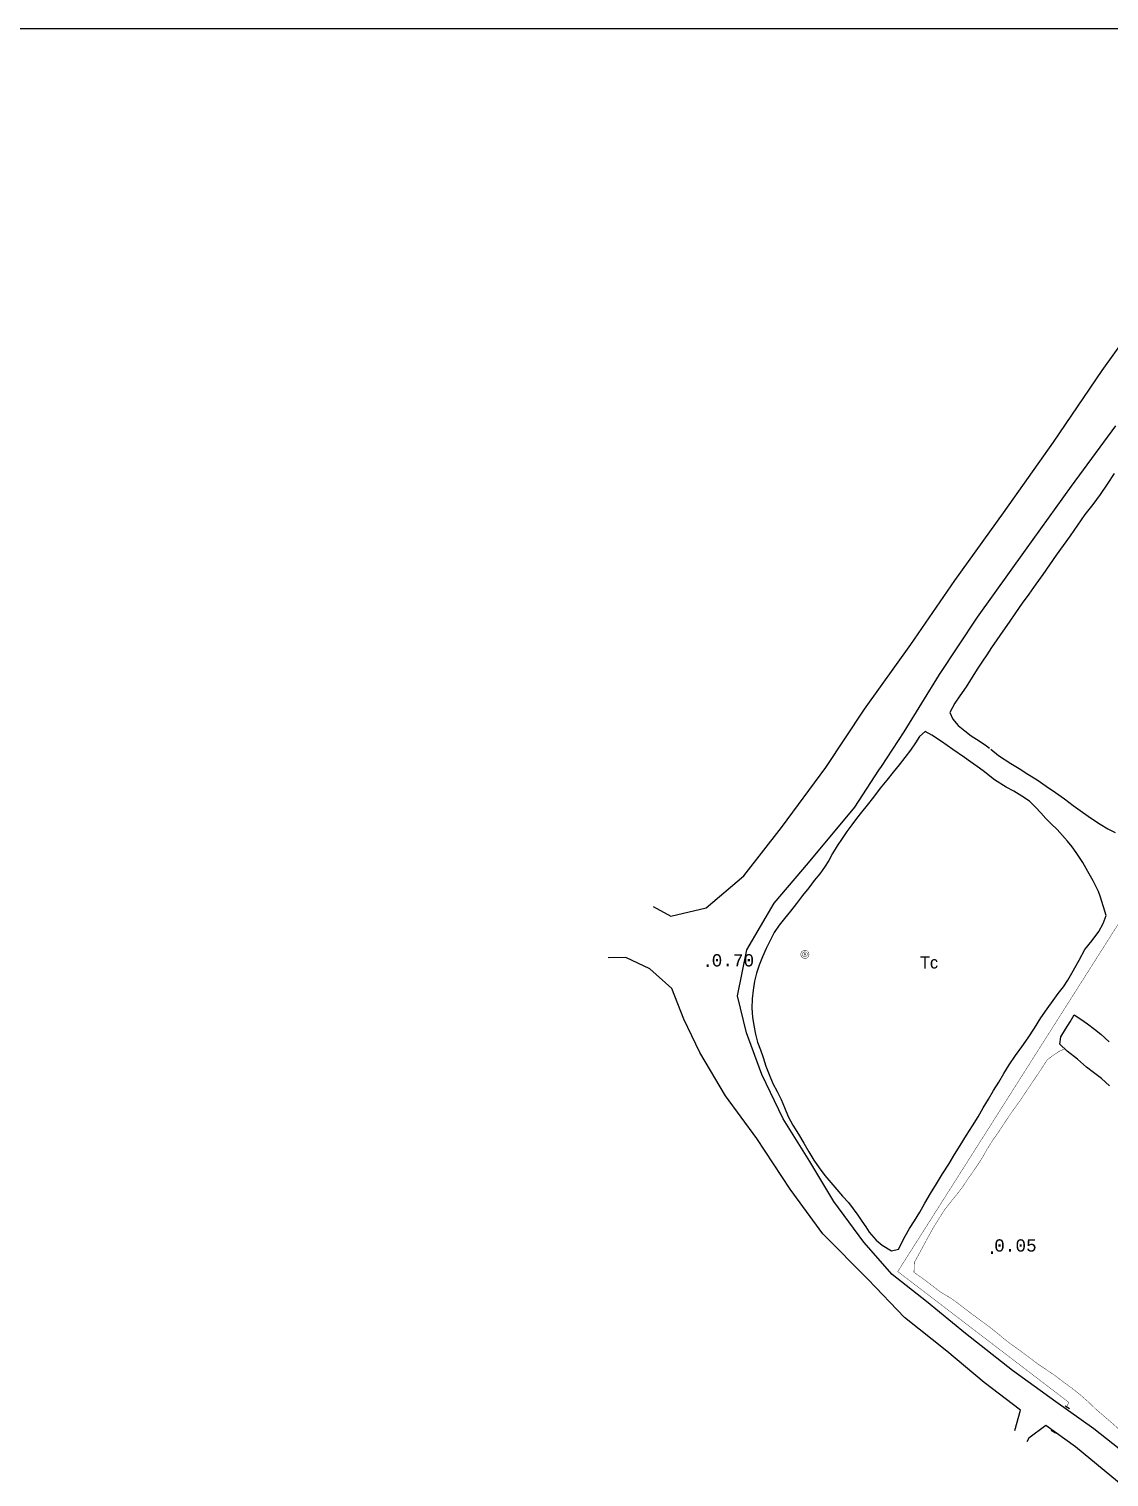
# Model space of a CAD drawing. Extents: x 743500 to 744300, y 4406200 to 4406700.
# Drawn here: x 743690.3 to 743822.4, y 4406523 to 4406700 of the extents above; entities that cross this region are included whole.
import ezdxf

# ---------------------------------------------------------------- set-up
doc = ezdxf.new("R2010")
doc.units = 0
doc.header["$MEASUREMENT"] = 0
for name, color, linetype in [('2', 7, 'CONTINUOUS'), ('24', 7, 'CONTINUOUS'), ('36', 7, 'CONTINUOUS'), ('41', 7, 'CONTINUOUS'), ('42', 7, 'CONTINUOUS'), ('54', 7, 'CONTINUOUS'), ('6', 7, 'CONTINUOUS'), ('7', 7, 'CONTINUOUS')]:
    doc.layers.add(name, color=color, linetype=linetype)
doc.styles.add('MONOTXT', font='monotxt', dxfattribs={"height": 0.2})
doc.styles.get("Standard").update_dxf_attribs({"font": 'txt', "height": 0.2})

msp = doc.modelspace()

# ---------------------------------------------------------------- linework, layer by layer
at = {"layer": '2', "color": 7, "linetype": 'Continuous'}
msp.add_3dface([(744299.9999999999, 4406200), (744299.9999999999, 4406700), (743500, 4406700), (743500, 4406200)], dxfattribs=at)
at = {"layer": '36', "color": 5, "linetype": 'Continuous', "extrusion": (-0.0003208568000141395, 0.0002038695000089841, 0.9999999277440679), "const_width": 0.05, "elevation": 660.058657}
msp.add_lwpolyline([(743817.1218278664, 4406531.407008011), (743817.4418278498, 4406532.037008017), (743796.521825718, 4406548.037008357), (743856.2318226447, 4406642.137010305)], dxfattribs=at)
at = {"layer": '36', "color": 5, "linetype": 'Continuous', "extrusion": (-0.8513182561092549, 0.5246496229057036, 0), "const_width": 0.05, "elevation": 1678659.92477}
msp.add_lwpolyline([(-4141597.4674769, 0.51), (-4141600.498070901, 0.45)], dxfattribs=at)
at = {"layer": '41', "color": 3, "linetype": 'Continuous', "const_width": 0.05, "elevation": 0.14}
msp.add_lwpolyline([(743808.1899999998, 4406564.16), (743808.94, 4406565.21), (743809.66, 4406566.34), (743810.4300000002, 4406567.48), (743811.19, 4406568.53), (743811.8799999999, 4406569.51), (743812.46, 4406570.41), (743813.04, 4406571.25), (743813.5799999998, 4406572.05), (743814.1099999999, 4406572.84), (743814.8399999999, 4406573.98), (743815.7, 4406574.61), (743816.4099999998, 4406575.07), (743816.94, 4406575.28)], dxfattribs=at)
at = {"layer": '41', "color": 3, "linetype": 'Continuous', "extrusion": (-0.0002764630999894876, 0.0002811479999893094, 0.9999999222619753), "const_width": 0.05, "elevation": 1033.402836}
msp.add_lwpolyline([(743866.4916194434, 4406533.133615277), (743867.6316193999, 4406532.433615394), (743868.9716193486, 4406531.503615535), (743869.8016193169, 4406530.833615625), (743870.5516192882, 4406530.143615711), (743871.2816192604, 4406529.533615792), (743871.9516192349, 4406528.933615868), (743872.5316192127, 4406528.373615936), (743873.6016191717, 4406527.463616055), (743873.8216191632, 4406526.703616102), (743873.0416191929, 4406525.643616083), (743872.4516192157, 4406524.913616066), (743871.7716192416, 4406524.093616045), (743871.0316192699, 4406523.223616024), (743870.2716192991, 4406522.293616), (743869.4716193294, 4406521.253615979), (743868.5516193645, 4406520.003615957), (743867.571619402, 4406518.633615935), (743866.6216194384, 4406517.303615914), (743865.7616194712, 4406516.143615892), (743864.9416195025, 4406515.073615872), (743864.151619533, 4406513.963615852), (743863.4116195613, 4406512.87361584), (743862.6716195893, 4406511.753615826), (743861.9216196181, 4406510.683615808), (743861.1916196459, 4406509.643615793), (743860.4916196726, 4406508.673615778), (743859.831619698, 4406507.753615763), (743859.2216197213, 4406506.963615747), (743858.6316197438, 4406506.293615728), (743858.0416197664, 4406505.763615702), (743856.8316198126, 4406505.123615634), (743855.6916198563, 4406504.823615557), (743854.4016199055, 4406505.133615443), (743852.9016199628, 4406506.043615292), (743852.0716199946, 4406506.553615208), (743851.1916200281, 4406507.053615118), (743850.301620062, 4406507.583615028), (743849.3116200998, 4406508.253614926), (743848.2516201405, 4406509.043614812), (743847.0816201852, 4406509.963614684), (743845.8716202314, 4406510.923614552), (743844.701620276, 4406511.913614423), (743843.531620321, 4406512.893614292), (743842.2816203686, 4406513.863614158), (743841.0216204169, 4406514.793614023), (743839.7816204644, 4406515.743613889), (743838.4916205135, 4406516.673613752), (743837.2816205596, 4406517.593613622), (743836.1216206041, 4406518.513613495), (743834.8916206509, 4406519.463613362), (743833.5416207026, 4406520.463613218), (743832.1816207544, 4406521.51361307), (743830.9316208024, 4406522.543612933), (743829.6516208512, 4406523.573612791), (743828.3016209028, 4406524.543612649), (743827.0116209522, 4406525.51361251), (743825.8716182313, 4406526.503615194), (743824.8316182706, 4406527.503615074), (743823.8116183097, 4406528.463614956), (743822.8616183463, 4406529.323614849), (743821.8616156199, 4406530.183617548), (743820.8016156602, 4406531.093617431), (743819.8516156966, 4406532.00361732), (743818.8516157345, 4406532.893617207), (743817.8216157741, 4406533.703617096), (743816.7816158137, 4406534.463616985), (743815.7416158536, 4406535.253616872), (743814.6316158961, 4406536.013616757), (743813.5316159382, 4406536.753616641), (743812.5216159767, 4406537.513616533), (743811.4916160159, 4406538.293616422), (743810.4416132915, 4406539.033619122), (743809.5016133273, 4406539.753619021), (743808.6116133614, 4406540.503618922), (743807.6516133981, 4406541.263618818), (743806.6216134375, 4406542.013618709), (743805.5716134777, 4406542.793618595), (743804.671613512, 4406543.473618497), (743803.8716135427, 4406544.093618412), (743803.131613571, 4406544.633618332), (743801.6516136274, 4406545.533618183), (743800.4016136752, 4406546.503618048), (743799.5116137093, 4406547.173617952), (743798.5116137473, 4406547.873617845), (743798.5616137455, 4406549.083617802), (743799.5216137087, 4406550.843617807), (743800.121613686, 4406551.953617809), (743800.8116136595, 4406553.213617814), (743801.5616136306, 4406554.423617824), (743802.3116136022, 4406555.583617836), (743803.1216135713, 4406556.61361786), (743803.8516135435, 4406557.51361788), (743804.5216135178, 4406558.393617897), (743805.1816134927, 4406559.393617908), (743805.951613463, 4406560.473617926), (743806.7216134336, 4406561.63361794), (743807.4316134064, 4406562.883617946), (743808.1616133788, 4406564.043617957)], dxfattribs=at)
at = {"layer": '41', "color": 3, "linetype": 'Continuous'}
for points in [[(743823.02, 4406645.65, 0.21), (743822.1499999998, 4406644.36, 0.21), (743821.31, 4406643.08, 0.21), (743820.41, 4406641.86, 0.21), (743819.45, 4406640.62, 0.21), (743818.5299999998, 4406639.32, 0.2), (743817.64, 4406638.03, 0.15), (743816.78, 4406636.83, 0.15), (743815.9300000002, 4406635.65, 0.15), (743815.0999999999, 4406634.5, 0.15), (743814.28, 4406633.32, 0.14)], [(743814.28, 4406633.32, 0.14), (743813.4299999998, 4406632.11, 0.14), (743812.5899999999, 4406630.91, 0.14), (743811.77, 4406629.78, 0.12), (743810.9599999998, 4406628.63, 0.11), (743810.1600000001, 4406627.49, 0.11), (743809.4, 4406626.37, 0.11), (743808.6799999998, 4406625.33, 0.11), (743808.0400000002, 4406624.37, 0.11), (743807.4699999999, 4406623.5, 0.11), (743806.9199999998, 4406622.69, 0.11), (743806.3599999999, 4406621.87, 0.11), (743805.88, 4406621.07, 0.11), (743804.92, 4406619.58, 0.09), (743804.14, 4406618.45, 0.09), (743803.5199999998, 4406617.59, 0.09), (743802.94, 4406616.42, 0.09), (743803.28, 4406615.63, 0.09), (743803.93, 4406614.86, 0.09), (743804.78, 4406614.19, 0.09), (743805.5199999998, 4406613.58, 0.09), (743806.52, 4406612.96, 0.09), (743807.41, 4406612.37, 0.08), (743807.7599999999, 4406612.08, 0.08)], [(743822.03, 4406591.62, 0.28), (743821.3599999999, 4406593.87, 0.1), (743821.0899999999, 4406594.54, 0.1), (743820.79, 4406595.2, 0.1), (743820.4400000002, 4406595.84, 0.1), (743819.8, 4406597.01, 0.1), (743819.19, 4406598.09, 0.1), (743818.38, 4406599.32, 0.1), (743817.89, 4406599.99, 0.1), (743817.32, 4406600.7, 0.1), (743816.7099999998, 4406601.41, 0.1), (743816.03, 4406602.12, 0.09), (743815.3199999998, 4406602.82, 0.09), (743814.68, 4406603.48, 0.09), (743814.0500000002, 4406604.16, 0.09), (743813.42, 4406604.86, 0.09), (743812.6499999998, 4406605.57, 0.09), (743811.7199999999, 4406606.21, 0.09), (743810.76, 4406606.82, 0.09), (743809.82, 4406607.32, 0.09), (743808.38, 4406608.2, 0.09), (743807.01, 4406609.29, 0.09), (743806.25, 4406609.83, 0.09), (743805.4599999998, 4406610.4, 0.09), (743804.73, 4406610.94, 0.09), (743803.3100000002, 4406611.92, 0.09), (743801.9, 4406612.88, 0.09), (743800.7199999999, 4406613.66, 0.09), (743799.9, 4406614.09, 0.09), (743799.2199999999, 4406613.51, 0.09), (743798.72, 4406612.71, 0.09), (743798.11, 4406611.83, 0.09), (743797.43, 4406610.91, 0.09), (743796.7299999999, 4406610.04, 0.09), (743796, 4406609.12, 0.09), (743795.23, 4406608.16, 0.09), (743794.42, 4406607.16, 0.09), (743793.5799999998, 4406606.08, 0.09), (743792.81, 4406605.11, 0.09), (743792.1299999999, 4406604.25, 0.09), (743791.5299999998, 4406603.48, 0.09), (743790.94, 4406602.7, 0.09), (743790.3499999999, 4406601.88, 0.09), (743789.75, 4406601.03, 0.09), (743789.14, 4406600.12, 0.09), (743788.5999999999, 4406599.21, 0.09), (743788.1299999999, 4406598.34, 0.09), (743787.5999999999, 4406597.51, 0.09), (743787.02, 4406596.71, 0.09), (743786.3499999999, 4406595.88, 0.09), (743785.67, 4406595, 0.09), (743784.93, 4406594.04, 0.09), (743784.17, 4406593.08, 0.09), (743783.43, 4406592.12, 0.09), (743782.7299999999, 4406591.25, 0.09), (743782.0699999998, 4406590.44, 0.09), (743781.4699999999, 4406589.54, 0.09), (743780.9500000002, 4406588.57, 0.09), (743780.4599999998, 4406587.57, 0.09), (743780.01, 4406586.55, 0.09), (743779.63, 4406585.55, 0.09), (743779.31, 4406584.58, 0.09), (743779.04, 4406583.57, 0.09), (743778.9, 4406582.5, 0.09), (743778.7499999999, 4406581.42, 0.09), (743778.7099999998, 4406580.3, 0.09), (743778.7900000002, 4406579.2, 0.09), (743778.9699999999, 4406578.15, 0.09), (743779.1799999998, 4406577.12, 0.09), (743779.43, 4406576.12, 0.09), (743779.7699999998, 4406575.19, 0.09), (743780.09, 4406574.23, 0.09), (743780.4199999998, 4406573.2, 0.09), (743780.8299999998, 4406572.16, 0.09), (743781.2999999998, 4406571.09, 0.09), (743781.8099999998, 4406570.08, 0.09), (743782.31, 4406569.13, 0.09), (743782.72, 4406568.12, 0.09), (743783.1699999998, 4406567.05, 0.08), (743783.7499999999, 4406565.98, 0.08), (743784.41, 4406564.87, 0.06), (743785.0799999998, 4406563.79, 0), (743785.68, 4406562.71, 0.05), (743786.29, 4406561.7, 0.09), (743786.95, 4406560.74, 0.11), (743787.6599999998, 4406559.83, 0.11), (743788.36, 4406558.95, 0.11), (743789.1099999999, 4406558.12, 0.11), (743789.8200000002, 4406557.3, 0.11), (743790.52, 4406556.54, 0.11), (743791.1099999999, 4406555.75, 0.11), (743791.6599999998, 4406554.99, 0.11), (743792.1800000002, 4406554.24, 0.1), (743792.65, 4406553.54, 0.07), (743793.0799999998, 4406552.91, 0.04), (743793.9199999998, 4406551.91, 0.04), (743794.66, 4406551.3, 0.04), (743795.8099999998, 4406550.61, 0.04), (743796.6499999998, 4406550.82, 0.2)], [(743807.93, 4406611.95, 0.12), (743808.8599999999, 4406611.19, 0.12), (743810.3999999998, 4406610.2, 0.12), (743811.4099999998, 4406609.59, 0.12), (743812.4799999999, 4406608.91, 0.12), (743813.5899999999, 4406608.19, 0.12), (743814.7099999998, 4406607.42, 0.12), (743815.8299999998, 4406606.65, 0.12), (743816.9299999998, 4406605.87, 0.12), (743818.0199999998, 4406605.07, 0.12), (743819.14, 4406604.26, 0.13), (743820.25, 4406603.48, 0.13), (743821.3, 4406602.76, 0.13), (743822.2299999999, 4406602.2, 0.13), (743823.15, 4406601.74, 0.13)], [(743796.6499999998, 4406550.82, 0.2), (743797.4699999999, 4406552.4, 0.22), (743797.9999999999, 4406553.36, 0.22), (743798.61, 4406554.3, 0.22), (743799.2599999999, 4406555.36, 0.22), (743799.89, 4406556.46, 0.22), (743800.5700000002, 4406557.62, 0.22), (743801.29, 4406558.79, 0.22), (743802.02, 4406560.01, 0.22), (743802.79, 4406561.2, 0.22), (743803.4999999999, 4406562.37, 0.23), (743804.2099999998, 4406563.51, 0.23), (743804.97, 4406564.74, 0.23), (743805.7099999998, 4406565.91, 0.23), (743806.39, 4406566.99, 0.25), (743807.01, 4406568.08, 0.28), (743807.6399999999, 4406569.16, 0.28), (743808.2799999998, 4406570.2, 0.28), (743808.91, 4406571.25, 0.28), (743809.52, 4406572.3, 0.32), (743810.18, 4406573.36, 0.35), (743810.9400000002, 4406574.48, 0.35), (743811.7199999999, 4406575.57, 0.35), (743812.4999999999, 4406576.66, 0.35), (743813.2799999998, 4406577.83, 0.35), (743814.06, 4406579.08, 0.35), (743814.8099999998, 4406580.21, 0.35), (743815.54, 4406581.23, 0.35), (743816.19, 4406582.09, 0.35), (743816.8099999998, 4406582.9, 0.35), (743817.35, 4406583.69, 0.35), (743817.8499999999, 4406584.54, 0.35), (743818.72, 4406586.15, 0.35), (743819.43, 4406587.45, 0.35), (743820.3399999999, 4406588.55, 0.35), (743821.1299999999, 4406589.65, 0.35), (743821.66, 4406590.62, 0.31), (743822.03, 4406591.62, 0.28)], [(743822.43, 4406570.79, 0.14), (743821.4500000002, 4406571.7, 0.14), (743820.51, 4406572.41, 0.14), (743819.6399999999, 4406573.08, 0.14), (743818.5399999998, 4406574.03, 0.16), (743817.28, 4406575.04, 0.2), (743816.3799999999, 4406575.87, 0.22), (743816.4999999999, 4406576.78, 0.25), (743817.05, 4406577.71, 0.26), (743817.64, 4406578.62, 0.26), (743818.14, 4406579.46, 0.26), (743818.94, 4406578.95, 0.26), (743819.76, 4406578.36, 0.26), (743820.6099999999, 4406577.71, 0.26), (743821.39, 4406577.11, 0.26), (743822.4199999998, 4406576.16, 0.26)]]:
    msp.add_polyline3d(points, dxfattribs=at)
at = {"layer": '54', "color": 1, "linetype": 'Continuous'}
for p, q in [((743817.02, 4406531.66, 0.5), (743817.56, 4406531.34, 0.5)), ((743815.8599999999, 4406528.34, 0.52), (743815.31, 4406528.66, 0.52))]:
    msp.add_line(p, q, dxfattribs=at)
at = {"layer": '6', "color": 7, "linetype": 'Continuous'}
for points in [[(743766.6399999999, 4406592.7, 0.63), (743768.8299999998, 4406591.54, 0.55), (743773.13, 4406592.53, 0.55), (743777.76, 4406596.46, 0.57), (743782.3399999999, 4406602.37, 0.78), (743787.7499999999, 4406609.71, 0.78), (743792.51, 4406616.83, 0.81), (743798.1399999999, 4406624.76, 0.81), (743803.5199999998, 4406632.58, 0.81), (743809.4699999999, 4406640.83, 0.81), (743815.6099999999, 4406649.5, 0.81), (743821.5400000002, 4406658.23, 0.81), (743826.6, 4406665.29, 0.81), (743832.55, 4406672.28, 0.82), (743838.68, 4406679.49, 0.82), (743844.2, 4406686.42, 0.82), (743849.77, 4406693.88, 0.82), (743854.5899999999, 4406700, 0.86)], [(743825.1900000002, 4406525.19, 0.36), (743820.53, 4406528.83, 0.36), (743815.8999999998, 4406532.15, 0.77), (743810.59, 4406535.98, 0.64), (743804.86, 4406540.49, 0.58), (743800.06, 4406544.41, 0.48), (743795.8799999999, 4406547.71, 0.46), (743792.4, 4406551.66, 0.46), (743788.7599999999, 4406556.66, 0.46), (743785.8099999998, 4406561.54, 0.46), (743782.5399999998, 4406566.76, 0.46), (743779.96, 4406572.16, 0.46), (743778.06, 4406577.25, 0.45), (743776.9699999999, 4406581.79, 0.43), (743778.11, 4406587.41, 0.43), (743781.44, 4406593.11, 0.6), (743785.6600000001, 4406598.04, 0.61), (743791.32, 4406604.87, 0.61), (743794.2499999999, 4406609.37, 0.61), (743794.5799999998, 4406609.83, 0.61), (743797.3399999999, 4406614.07, 0.61), (743801.6800000002, 4406621.08, 0.61), (743806.2899999998, 4406628.07, 0.62), (743812.16, 4406636.28, 0.62), (743817.82, 4406644.11, 0.62), (743823.23, 4406651.49, 0.62)], [(743810.89, 4406528.65, 0.3), (743811.5799999998, 4406531.12, 0.3), (743807.14, 4406534.53, 0.36), (743802.5799999998, 4406538.33, 0.42), (743797.39, 4406542.48, 0.42), (743792.93, 4406547.09, 0.42), (743787.3799999999, 4406552.71, 0.42), (743783.3999999998, 4406558.16, 0.43), (743779.32, 4406564.33, 0.43), (743775.5099999999, 4406569.58, 0.43), (743772.3499999999, 4406574.86, 0.58), (743770.4, 4406578.95, 0.68), (743768.9199999998, 4406582.67, 0.73), (743766.26, 4406585.09, 0.73), (743763.31, 4406586.48, 0.73), (743761.14, 4406586.44, 0.73)], [(743851.3299999998, 4406500, 0.41), (743849.3899999999, 4406501.45, 0.42), (743842.95, 4406506.12, 0.42), (743835.27, 4406512, 0.42), (743829.56, 4406517.21, 0.44), (743824.3599999999, 4406521.65, 0.44), (743818.27, 4406526.66, 0.44), (743814.66, 4406529.24, 0.43), (743812.57, 4406527.69, 0.36), (743812.35, 4406527.26, 0.36)]]:
    msp.add_polyline3d(points, dxfattribs=at)
at = {"layer": '7', "color": 7, "linetype": 'Continuous', "const_width": 0.05, "elevation": 0.19}
for points in [[(743785.7099999998, 4406586.87), (743785.7099999998, 4406586.9), (743785.7000000002, 4406586.93), (743785.7000000002, 4406586.96), (743785.69, 4406586.99), (743785.68, 4406587.02), (743785.67, 4406587.05), (743785.6600000001, 4406587.08), (743785.64, 4406587.11), (743785.6299999999, 4406587.13), (743785.6099999999, 4406587.16), (743785.5899999999, 4406587.19), (743785.5700000002, 4406587.21), (743785.5399999998, 4406587.23), (743785.5199999998, 4406587.25), (743785.4999999999, 4406587.27), (743785.47, 4406587.29), (743785.44, 4406587.3), (743785.41, 4406587.32), (743785.3799999999, 4406587.33), (743785.35, 4406587.34), (743785.32, 4406587.35), (743785.2899999998, 4406587.35), (743785.26, 4406587.36), (743785.23, 4406587.36), (743785.2, 4406587.36), (743785.1699999998, 4406587.36), (743785.14, 4406587.35), (743785.0999999999, 4406587.35), (743785.0700000002, 4406587.34), (743785.04, 4406587.33), (743785.0099999999, 4406587.32), (743784.9899999999, 4406587.31), (743784.96, 4406587.29), (743784.93, 4406587.27), (743784.91, 4406587.26), (743784.88, 4406587.24), (743784.8599999999, 4406587.21), (743784.84, 4406587.19), (743784.8200000002, 4406587.17), (743784.8000000002, 4406587.14), (743784.7799999998, 4406587.11), (743784.7699999998, 4406587.09), (743784.7499999999, 4406587.060000001), (743784.7399999999, 4406587.03), (743784.73, 4406587), (743784.72, 4406586.97), (743784.72, 4406586.94), (743784.71, 4406586.91), (743784.71, 4406586.87), (743784.71, 4406586.84), (743784.71, 4406586.810000001), (743784.72, 4406586.78), (743784.73, 4406586.75), (743784.73, 4406586.72), (743784.7399999999, 4406586.69), (743784.76, 4406586.66), (743784.7699999998, 4406586.63), (743784.7799999998, 4406586.6), (743784.8000000002, 4406586.58), (743784.8200000002, 4406586.55), (743784.84, 4406586.53), (743784.8599999999, 4406586.5), (743784.89, 4406586.48), (743784.91, 4406586.46), (743784.94, 4406586.45), (743784.96, 4406586.43), (743784.9899999999, 4406586.41), (743785.02, 4406586.4), (743785.05, 4406586.39), (743785.0799999998, 4406586.38), (743785.1099999999, 4406586.37), (743785.14, 4406586.37), (743785.1699999998, 4406586.37), (743785.2099999998, 4406586.36), (743785.24, 4406586.36), (743785.27, 4406586.37), (743785.2999999998, 4406586.37), (743785.3299999998, 4406586.38), (743785.3599999999, 4406586.39), (743785.3900000001, 4406586.4), (743785.42, 4406586.41), (743785.45, 4406586.42), (743785.4799999999, 4406586.44), (743785.4999999999, 4406586.46), (743785.53, 4406586.48), (743785.55, 4406586.5), (743785.5700000002, 4406586.52), (743785.5899999999, 4406586.54), (743785.6099999999, 4406586.57), (743785.6299999999, 4406586.6), (743785.65, 4406586.62), (743785.6600000001, 4406586.65), (743785.67, 4406586.68), (743785.68, 4406586.71), (743785.69, 4406586.74), (743785.7000000002, 4406586.77), (743785.7000000002, 4406586.8), (743785.7099999998, 4406586.83), (743785.7099999998, 4406586.87)], [(743785.51, 4406586.87), (743785.51, 4406586.88), (743785.51, 4406586.9), (743785.4999999999, 4406586.92), (743785.4999999999, 4406586.94), (743785.49, 4406586.96), (743785.49, 4406586.98), (743785.4799999999, 4406586.99), (743785.47, 4406587.01), (743785.4599999998, 4406587.03), (743785.45, 4406587.04), (743785.44, 4406587.060000001), (743785.42, 4406587.07), (743785.41, 4406587.08), (743785.3900000001, 4406587.1), (743785.3799999999, 4406587.11), (743785.3599999999, 4406587.12), (743785.35, 4406587.13), (743785.3299999998, 4406587.13), (743785.3100000002, 4406587.14), (743785.2899999998, 4406587.15), (743785.2799999998, 4406587.15), (743785.26, 4406587.16), (743785.24, 4406587.16), (743785.22, 4406587.16), (743785.2, 4406587.16), (743785.18, 4406587.16), (743785.16, 4406587.16), (743785.1500000001, 4406587.15), (743785.13, 4406587.15), (743785.1099999999, 4406587.14), (743785.0899999999, 4406587.14), (743785.0700000002, 4406587.13), (743785.0600000002, 4406587.12), (743785.04, 4406587.11), (743785.0299999998, 4406587.1), (743785.0099999999, 4406587.08), (743785, 4406587.07), (743784.9899999999, 4406587.060000001), (743784.9699999999, 4406587.04), (743784.96, 4406587.03), (743784.95, 4406587.01), (743784.94, 4406586.99), (743784.94, 4406586.98), (743784.93, 4406586.96), (743784.92, 4406586.94), (743784.92, 4406586.92), (743784.92, 4406586.91), (743784.91, 4406586.89), (743784.91, 4406586.87), (743784.91, 4406586.85), (743784.91, 4406586.83), (743784.92, 4406586.810000001), (743784.92, 4406586.79), (743784.93, 4406586.77), (743784.93, 4406586.76), (743784.94, 4406586.74), (743784.95, 4406586.72), (743784.96, 4406586.71), (743784.9699999999, 4406586.69), (743784.98, 4406586.67), (743784.9899999999, 4406586.66), (743785, 4406586.65), (743785.02, 4406586.63), (743785.0299999998, 4406586.62), (743785.05, 4406586.61), (743785.0600000002, 4406586.6), (743785.0799999998, 4406586.59), (743785.0999999999, 4406586.59), (743785.1199999999, 4406586.58), (743785.13, 4406586.57), (743785.1500000001, 4406586.57), (743785.1699999998, 4406586.57), (743785.19, 4406586.56), (743785.2099999998, 4406586.56), (743785.23, 4406586.56), (743785.2499999999, 4406586.57), (743785.27, 4406586.57), (743785.2799999998, 4406586.57), (743785.2999999998, 4406586.58), (743785.32, 4406586.59), (743785.3399999999, 4406586.59), (743785.35, 4406586.6), (743785.3699999999, 4406586.61), (743785.3900000001, 4406586.62), (743785.4, 4406586.63), (743785.42, 4406586.65), (743785.43, 4406586.66), (743785.44, 4406586.67), (743785.45, 4406586.69), (743785.4599999998, 4406586.7), (743785.47, 4406586.72), (743785.4799999999, 4406586.74), (743785.49, 4406586.75), (743785.49, 4406586.77), (743785.4999999999, 4406586.79), (743785.4999999999, 4406586.810000001), (743785.51, 4406586.83), (743785.51, 4406586.85), (743785.51, 4406586.87)], [(743785.3100000002, 4406586.87), (743785.3100000002, 4406586.87), (743785.3100000002, 4406586.88), (743785.3100000002, 4406586.88), (743785.3100000002, 4406586.89), (743785.2999999998, 4406586.9), (743785.2999999998, 4406586.9), (743785.2999999998, 4406586.91), (743785.2999999998, 4406586.91), (743785.2899999998, 4406586.92), (743785.2899999998, 4406586.92), (743785.2899999998, 4406586.93), (743785.2799999998, 4406586.93), (743785.2799999998, 4406586.94), (743785.27, 4406586.94), (743785.27, 4406586.95), (743785.26, 4406586.95), (743785.26, 4406586.95), (743785.2499999999, 4406586.96), (743785.2499999999, 4406586.96), (743785.24, 4406586.96), (743785.24, 4406586.96), (743785.23, 4406586.96), (743785.22, 4406586.97), (743785.22, 4406586.97), (743785.2099999998, 4406586.97), (743785.2, 4406586.97), (743785.2, 4406586.97), (743785.19, 4406586.96), (743785.19, 4406586.96), (743785.18, 4406586.96), (743785.1699999998, 4406586.96), (743785.1699999998, 4406586.96), (743785.16, 4406586.95), (743785.16, 4406586.95), (743785.1500000001, 4406586.95), (743785.1500000001, 4406586.94), (743785.14, 4406586.94), (743785.14, 4406586.93), (743785.13, 4406586.93), (743785.13, 4406586.93), (743785.13, 4406586.92), (743785.1199999999, 4406586.91), (743785.1199999999, 4406586.91), (743785.1199999999, 4406586.9), (743785.1199999999, 4406586.9), (743785.1099999999, 4406586.89), (743785.1099999999, 4406586.89), (743785.1099999999, 4406586.88), (743785.1099999999, 4406586.87), (743785.1099999999, 4406586.87), (743785.1099999999, 4406586.86), (743785.1099999999, 4406586.85), (743785.1099999999, 4406586.85), (743785.1199999999, 4406586.84), (743785.1199999999, 4406586.84), (743785.1199999999, 4406586.83), (743785.1199999999, 4406586.82), (743785.1199999999, 4406586.82), (743785.13, 4406586.810000001), (743785.13, 4406586.810000001), (743785.14, 4406586.8), (743785.14, 4406586.8), (743785.14, 4406586.8), (743785.1500000001, 4406586.79), (743785.1500000001, 4406586.79), (743785.16, 4406586.78), (743785.16, 4406586.78), (743785.1699999998, 4406586.78), (743785.18, 4406586.78), (743785.18, 4406586.77), (743785.19, 4406586.77), (743785.19, 4406586.77), (743785.2, 4406586.77), (743785.2099999998, 4406586.77), (743785.2099999998, 4406586.77), (743785.22, 4406586.77), (743785.23, 4406586.77), (743785.23, 4406586.77), (743785.24, 4406586.77), (743785.24, 4406586.78), (743785.2499999999, 4406586.78), (743785.2499999999, 4406586.78), (743785.26, 4406586.78), (743785.27, 4406586.79), (743785.27, 4406586.79), (743785.2799999998, 4406586.79), (743785.2799999998, 4406586.8), (743785.2799999998, 4406586.8), (743785.2899999998, 4406586.810000001), (743785.2899999998, 4406586.810000001), (743785.2899999998, 4406586.82), (743785.2999999998, 4406586.82), (743785.2999999998, 4406586.83), (743785.2999999998, 4406586.84), (743785.2999999998, 4406586.84), (743785.3100000002, 4406586.85), (743785.3100000002, 4406586.85), (743785.3100000002, 4406586.86), (743785.3100000002, 4406586.87)]]:
    msp.add_lwpolyline(points, dxfattribs=at)

# ---------------------------------------------------------------- texts
at = {"layer": '24', "color": 7, "linetype": 'Continuous', "style": 'MONOTXT'}
for s, height, p in [('0.70                        ', 1.5, (743773.81, 4406585.38, 0.7)), ('.                           ', 1.48, (743772.7, 4406585.3, 0.7)), ('.                           ', 1.48, (743807.44, 4406550.22, 0.05)), ('0.05', 1.5, (743808.3499999999, 4406550.52, 0.05))]:
    msp.add_text(s, height=height, dxfattribs=at).set_placement(p)
at = {"layer": '42', "color": 7, "linetype": 'Continuous'}
msp.add_text('Tc                          ', height=1.48, dxfattribs=at).set_placement((743799.29, 4406585.13, 0.08))

doc.saveas('drawing.dxf')
